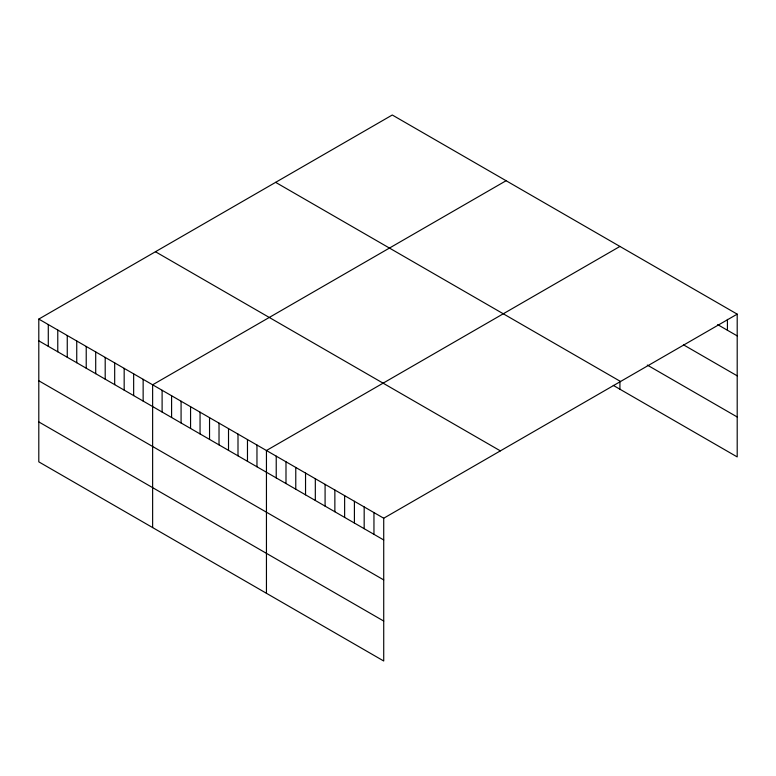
<?xml version="1.0" encoding="UTF-8"?>
<svg xmlns="http://www.w3.org/2000/svg" width="776" height="776" viewBox="0 0 776 776"><rect width="100%" height="100%" fill="white"/><g stroke="black" fill="none" stroke-linecap="round" stroke-linejoin="round"><path stroke-width="1.16" d="M38.8 319.082L383.722 518.222L383.722 660.997L38.8 461.856L38.8 319.082L392.278 115.003L737.2 314.144L737.2 456.918L613.283 385.381M506.097 180.721L152.629 384.799L152.629 527.573M619.927 246.438L266.449 450.507L266.449 593.291M383.722 518.222L737.2 314.144M717.654 324.61L737.2 335.892M683.452 344.806L737.2 375.836M647.291 365.069L737.2 416.984M275.625 182.35L620.558 381.491M155.442 251.734L500.375 450.875M38.8 340.829L383.722 539.97M38.8 380.774L383.722 579.914M38.8 421.921L383.722 621.062M727.422 319.373L727.422 330.256M619.927 381.452L619.927 389.212M373.954 512.577L373.954 534.325M364.177 506.932L364.177 528.689M354.409 501.296L354.409 523.043M344.631 495.651L344.631 517.398M334.863 490.005L334.863 511.762M325.086 484.37L325.086 506.117M315.318 478.724L315.318 500.472M305.54 473.079L305.54 494.836M295.772 467.433L295.772 489.19M285.995 461.798L285.995 483.545M276.227 456.152L276.227 477.909M256.963 445.036L256.963 466.783M247.476 439.555L247.476 461.313M237.999 434.085L237.999 455.832M228.513 428.604L228.513 450.361M219.026 423.133L219.026 444.881M209.539 417.653L209.539 439.4M200.053 412.172L200.053 433.93M190.566 406.702L190.566 428.449M181.08 401.221L181.08 422.978M171.593 395.75L171.593 417.498M162.106 390.27L162.106 412.027M143.143 379.319L143.143 401.066M133.656 373.838L133.656 395.595M124.17 368.367L124.17 390.115M114.683 362.887L114.683 384.644M105.197 357.416L105.197 379.163M95.71 351.935L95.71 373.692M86.223 346.465L86.223 368.212M76.746 340.984L76.746 362.731M67.26 335.504L67.26 357.261M57.773 330.033L57.773 351.78M48.287 324.552L48.287 346.309"/></g></svg>
